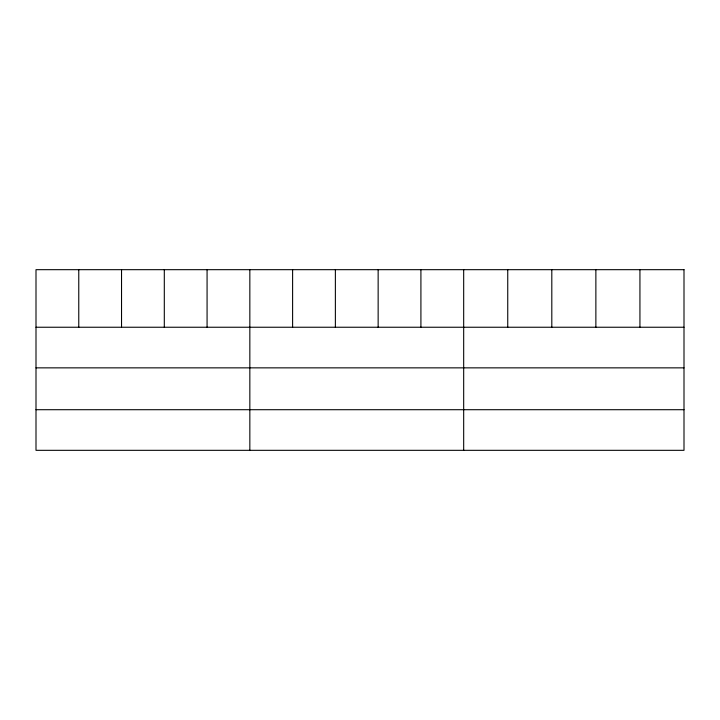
<?xml version="1.0" encoding="UTF-8"?>
<svg xmlns="http://www.w3.org/2000/svg" width="720" height="720" viewBox="0 0 720 720"><rect width="100%" height="100%" fill="white"/><g stroke="black" fill="none" stroke-linecap="round" stroke-linejoin="round"><path stroke-width="1.08" d="M36 327.24L684 327.24M36 367.857L684 367.857M36 409.707L684 409.707M639.936 269.676L639.936 327.24M595.872 269.676L595.872 327.24M551.808 269.676L551.808 327.24M507.744 269.676L507.744 327.24M463.68 269.676L463.68 450.324M420.912 269.676L420.912 327.24M378.144 269.676L378.144 327.24M335.376 269.676L335.376 327.24M292.608 269.676L292.608 327.24M249.84 269.676L249.84 450.324M207.072 269.676L207.072 327.24M164.304 269.676L164.304 327.24M121.536 269.676L121.536 327.24M78.768 269.676L78.768 327.24M684 269.676L36 269.676L36 450.324L684 450.324L684 269.676"/></g></svg>
